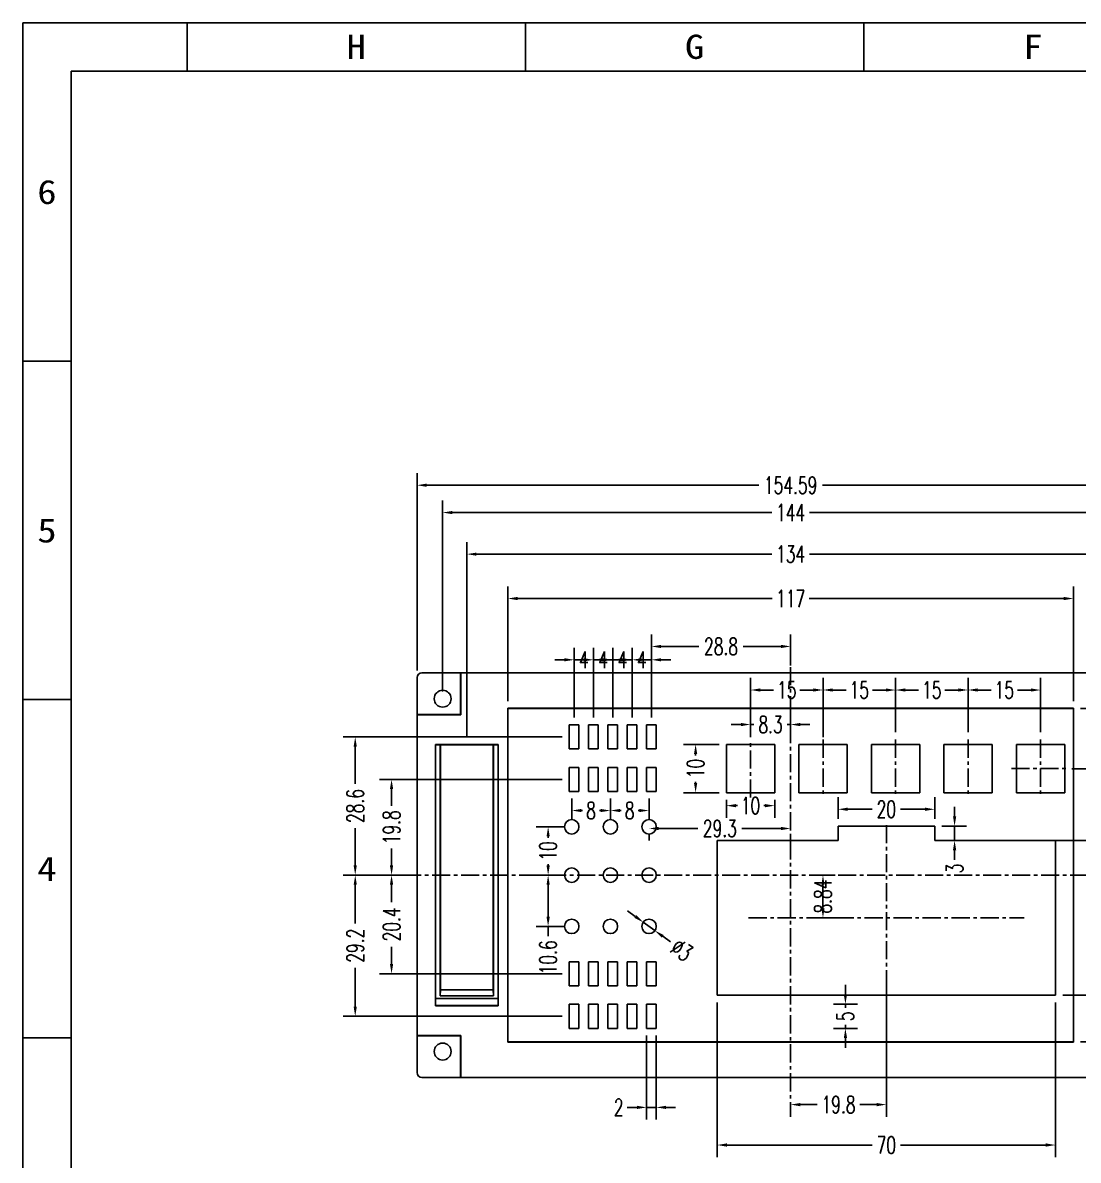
# Model space of a CAD drawing. Header units: millimetres. Extents: x -2018 to 1793, y 1393 to 1813.
# Drawn here: x -2017.6 to -1799.2, y 1577.4 to 1812.7 of the extents above; entities that cross this region are included whole.
import ezdxf
from ezdxf.enums import TextEntityAlignment as Align

# ---------------------------------------------------------------- set-up
doc = ezdxf.new("R2010")
doc.units = ezdxf.units.MM
doc.linetypes.add('CENTER', pattern=[0.6, 0.375, -0.075, 0.075, -0.075])
doc.styles.add('romans', font='romans.shx', dxfattribs={"width": 0.67, "bigfont": 'fangsong.shx'})
doc.styles.add('TEXTSTYLE_0', font='txt', dxfattribs={"width": 0.8})
doc.dimstyles.new('MSTD', dxfattribs={"dimtxt": 3.5, "dimasz": 2, "dimexe": 2.5, "dimexo": 1.5, "dimgap": 1, "dimtad": 0, "dimdsep": 46, "dimtxsty": 'romans', "dimcen": 0, "dimclrd": 5, "dimclre": 5, "dimclrt": 3, "dimadec": 1, "dimazin": 0, "dimtfac": 0.5, "dimtmove": 0, "dimatfit": 3, "dimfxl": 1, "dimarcsym": 0})

# ---------------------------------------------------------------- blocks, each defined once
blk = doc.blocks.new('*D291')
at = {"color": 5, "lineweight": -2}
for p, q in [((-2311.89, -1101.23), (-2311.89, -1060.78)), ((-2177.89, -1101.23), (-2177.89, -1060.78)), ((-2309.89, -1063.28), (-2248.79, -1063.28)), ((-2179.89, -1063.28), (-2240.99, -1063.28))]:
    blk.add_line(p, q, dxfattribs=at)
at = {"color": 5}
for points in [[(-2309.89, -1062.95), (-2309.89, -1063.61), (-2311.89, -1063.28)], [(-2179.89, -1062.95), (-2179.89, -1063.61), (-2177.89, -1063.28)]]:
    blk.add_solid(points, dxfattribs=at)
at = {"layer": 'Defpoints', "color": 0}
for p in [(-2177.89, -1063.28), (-2311.89, -1102.73), (-2177.89, -1102.73)]:
    blk.add_point(p, dxfattribs=at)
at = {"color": 3, "insert": (-2244.89, -1063.28), "char_height": 3.5, "attachment_point": 5, "style": 'romans'}
blk.add_mtext('134', dxfattribs=at)
blk = doc.blocks.new('*D194')
at = {"color": 5, "lineweight": -2}
for p, q in [((-2316.89, -1091.67), (-2316.89, -1052.18)), ((-2172.89, -1091.67), (-2172.89, -1052.18)), ((-2314.89, -1054.68), (-2248.79, -1054.68)), ((-2174.89, -1054.68), (-2240.99, -1054.68))]:
    blk.add_line(p, q, dxfattribs=at)
at = {"color": 5}
for points in [[(-2314.89, -1054.34), (-2314.89, -1055.01), (-2316.89, -1054.68)], [(-2174.89, -1054.34), (-2174.89, -1055.01), (-2172.89, -1054.68)]]:
    blk.add_solid(points, dxfattribs=at)
at = {"layer": 'Defpoints', "color": 0}
for p in [(-2172.89, -1054.68), (-2316.89, -1093.17), (-2172.89, -1093.17)]:
    blk.add_point(p, dxfattribs=at)
at = {"color": 3, "insert": (-2244.89, -1054.68), "char_height": 3.5, "attachment_point": 5, "style": 'romans'}
blk.add_mtext('144', dxfattribs=at)
blk = doc.blocks.new('*D22')
at = {"color": 5, "lineweight": -2}
for p, q in [((-2303.39, -1093.68), (-2303.39, -1069.96)), ((-2186.39, -1093.68), (-2186.39, -1069.96)), ((-2301.39, -1072.46), (-2248.74, -1072.46)), ((-2188.39, -1072.46), (-2241.04, -1072.46))]:
    blk.add_line(p, q, dxfattribs=at)
at = {"color": 5}
for points in [[(-2301.39, -1072.12), (-2301.39, -1072.79), (-2303.39, -1072.46)], [(-2188.39, -1072.12), (-2188.39, -1072.79), (-2186.39, -1072.46)]]:
    blk.add_solid(points, dxfattribs=at)
at = {"layer": 'Defpoints', "color": 0}
for p in [(-2186.39, -1072.46), (-2303.39, -1095.18), (-2186.39, -1095.18)]:
    blk.add_point(p, dxfattribs=at)
at = {"color": 3, "insert": (-2244.89, -1072.46), "char_height": 3.5, "attachment_point": 5, "style": 'romans'}
blk.add_mtext('117', dxfattribs=at)
blk = doc.blocks.new('*D196')
at = {"color": 5, "lineweight": -2}
for p, q in [((-2184.89, -1095.18), (-2155.77, -1095.18)), ((-2158.27, -1097.18), (-2158.27, -1126.89)), ((-2158.27, -1162.17), (-2158.27, -1132.46)), ((-2184.89, -1164.17), (-2155.77, -1164.17))]:
    blk.add_line(p, q, dxfattribs=at)
at = {"color": 5}
for points in [[(-2158.6, -1097.18), (-2157.94, -1097.18), (-2158.27, -1095.18)], [(-2158.6, -1162.17), (-2157.94, -1162.17), (-2158.27, -1164.17)]]:
    blk.add_solid(points, dxfattribs=at)
at = {"layer": 'Defpoints', "color": 0}
for p in [(-2186.39, -1095.18), (-2186.39, -1164.17), (-2158.27, -1164.17)]:
    blk.add_point(p, dxfattribs=at)
at = {"color": 3, "insert": (-2158.27, -1129.67), "char_height": 3.5, "attachment_point": 5, "rotation": 90, "style": 'romans'}
blk.add_mtext('69', dxfattribs=at)
blk = doc.blocks.new('*D178')
at = {"color": 5, "lineweight": -2}
for p, q in [((-2274.19, -1121.18), (-2274.19, -1122.52)), ((-2272.19, -1120.02), (-2264.11, -1120.02)), ((-2246.89, -1120.02), (-2254.97, -1120.02)), ((-2244.89, -1121.18), (-2244.89, -1122.52))]:
    blk.add_line(p, q, dxfattribs=at)
at = {"color": 5}
for points in [[(-2272.19, -1119.69), (-2272.19, -1120.36), (-2274.19, -1120.02)], [(-2246.89, -1119.69), (-2246.89, -1120.36), (-2244.89, -1120.02)]]:
    blk.add_solid(points, dxfattribs=at)
at = {"layer": 'Defpoints', "color": 0}
for p in [(-2274.19, -1119.68), (-2244.89, -1119.68), (-2244.89, -1120.02)]:
    blk.add_point(p, dxfattribs=at)
at = {"color": 3, "insert": (-2259.54, -1120.02), "char_height": 3.5, "attachment_point": 5, "style": 'romans'}
blk.add_mtext('29.3', dxfattribs=at)
blk = doc.blocks.new('*D179')
at = {"color": 5, "lineweight": -2}
for p, q in [((-2282.19, -1118.18), (-2282.19, -1113.81)), ((-2274.19, -1118.18), (-2274.19, -1113.81)), ((-2280.19, -1116.31), (-2279.97, -1116.31)), ((-2276.19, -1116.31), (-2276.41, -1116.31))]:
    blk.add_line(p, q, dxfattribs=at)
at = {"color": 5}
for points in [[(-2280.19, -1115.98), (-2280.19, -1116.64), (-2282.19, -1116.31)], [(-2276.19, -1115.98), (-2276.19, -1116.64), (-2274.19, -1116.31)]]:
    blk.add_solid(points, dxfattribs=at)
at = {"layer": 'Defpoints', "color": 0}
for p in [(-2282.19, -1116.31), (-2282.19, -1119.68), (-2274.19, -1119.68)]:
    blk.add_point(p, dxfattribs=at)
at = {"color": 3, "insert": (-2278.19, -1116.31), "char_height": 3.5, "attachment_point": 5, "style": 'romans'}
blk.add_mtext('8', dxfattribs=at)
blk = doc.blocks.new('*D180')
at = {"color": 5, "lineweight": -2}
for p, q in [((-2290.19, -1118.18), (-2290.19, -1113.81)), ((-2282.19, -1118.18), (-2282.19, -1113.81)), ((-2288.19, -1116.31), (-2287.97, -1116.31)), ((-2284.19, -1116.31), (-2284.41, -1116.31))]:
    blk.add_line(p, q, dxfattribs=at)
at = {"color": 5}
for points in [[(-2288.19, -1115.98), (-2288.19, -1116.64), (-2290.19, -1116.31)], [(-2284.19, -1115.98), (-2284.19, -1116.64), (-2282.19, -1116.31)]]:
    blk.add_solid(points, dxfattribs=at)
at = {"layer": 'Defpoints', "color": 0}
for p in [(-2290.19, -1116.31), (-2290.19, -1119.68), (-2282.19, -1119.68)]:
    blk.add_point(p, dxfattribs=at)
at = {"color": 3, "insert": (-2286.19, -1116.31), "char_height": 3.5, "attachment_point": 5, "style": 'romans'}
blk.add_mtext('8', dxfattribs=at)
blk = doc.blocks.new('*D181')
at = {"color": 5, "lineweight": -2}
for p, q in [((-2291.69, -1119.68), (-2297.57, -1119.68)), ((-2295.07, -1121.68), (-2295.07, -1121.94)), ((-2295.07, -1127.67), (-2295.07, -1127.41)), ((-2291.69, -1129.67), (-2297.57, -1129.67))]:
    blk.add_line(p, q, dxfattribs=at)
at = {"color": 5}
for points in [[(-2295.4, -1121.68), (-2294.73, -1121.68), (-2295.07, -1119.68)], [(-2295.4, -1127.67), (-2294.73, -1127.67), (-2295.07, -1129.67)]]:
    blk.add_solid(points, dxfattribs=at)
at = {"layer": 'Defpoints', "color": 0}
for p in [(-2290.19, -1119.68), (-2295.07, -1129.67), (-2290.19, -1129.67)]:
    blk.add_point(p, dxfattribs=at)
at = {"color": 3, "insert": (-2295.07, -1124.67), "char_height": 3.5, "attachment_point": 5, "rotation": 90, "style": 'romans'}
blk.add_mtext('10', dxfattribs=at)
blk = doc.blocks.new('*D182')
at = {"color": 5, "lineweight": -2}
for p, q in [((-2291.69, -1129.67), (-2297.57, -1129.67)), ((-2295.07, -1131.67), (-2295.07, -1138.27)), ((-2291.69, -1140.27), (-2297.57, -1140.27)), ((-2295.07, -1140.27), (-2295.07, -1142.27))]:
    blk.add_line(p, q, dxfattribs=at)
at = {"color": 5}
for points in [[(-2295.4, -1131.67), (-2294.73, -1131.67), (-2295.07, -1129.67)], [(-2295.4, -1138.27), (-2294.73, -1138.27), (-2295.07, -1140.27)]]:
    blk.add_solid(points, dxfattribs=at)
at = {"layer": 'Defpoints', "color": 0}
for p in [(-2290.19, -1129.67), (-2295.07, -1140.27), (-2290.19, -1140.27)]:
    blk.add_point(p, dxfattribs=at)
at = {"color": 3, "insert": (-2295.07, -1146.68), "char_height": 3.5, "attachment_point": 5, "rotation": 90, "style": 'romans'}
blk.add_mtext('10.6', dxfattribs=at)
blk = doc.blocks.new('*D183')
at = {"color": 5, "lineweight": -2}
for p, q in [((-2273.69, -1097.08), (-2273.69, -1079.87)), ((-2244.89, -1086.33), (-2244.89, -1079.87)), ((-2271.69, -1082.37), (-2263.86, -1082.37)), ((-2246.89, -1082.37), (-2254.72, -1082.37))]:
    blk.add_line(p, q, dxfattribs=at)
at = {"color": 5}
for points in [[(-2271.69, -1082.04), (-2271.69, -1082.7), (-2273.69, -1082.37)], [(-2246.89, -1082.04), (-2246.89, -1082.7), (-2244.89, -1082.37)]]:
    blk.add_solid(points, dxfattribs=at)
at = {"layer": 'Defpoints', "color": 0}
for p in [(-2244.89, -1082.37), (-2244.89, -1087.83), (-2273.69, -1098.58)]:
    blk.add_point(p, dxfattribs=at)
at = {"color": 3, "insert": (-2259.29, -1082.37), "char_height": 3.5, "attachment_point": 5, "style": 'romans'}
blk.add_mtext('28.8', dxfattribs=at)
blk = doc.blocks.new('*D184')
at = {"color": 5, "lineweight": -2}
for p, q in [((-2277.69, -1097.08), (-2277.69, -1082.63)), ((-2273.69, -1097.08), (-2273.69, -1082.63)), ((-2279.69, -1085.13), (-2281.69, -1085.13)), ((-2277.69, -1085.13), (-2277.53, -1085.13)), ((-2273.69, -1085.13), (-2273.85, -1085.13)), ((-2271.69, -1085.13), (-2269.69, -1085.13))]:
    blk.add_line(p, q, dxfattribs=at)
at = {"color": 5}
for points in [[(-2279.69, -1084.8), (-2279.69, -1085.46), (-2277.69, -1085.13)], [(-2271.69, -1084.8), (-2271.69, -1085.46), (-2273.69, -1085.13)]]:
    blk.add_solid(points, dxfattribs=at)
at = {"layer": 'Defpoints', "color": 0}
for p in [(-2277.69, -1085.13), (-2277.69, -1098.58), (-2273.69, -1098.58)]:
    blk.add_point(p, dxfattribs=at)
at = {"color": 3, "insert": (-2275.69, -1085.13), "char_height": 3.5, "attachment_point": 5, "style": 'romans'}
blk.add_mtext('4', dxfattribs=at)
blk = doc.blocks.new('*D185')
at = {"color": 5, "lineweight": -2}
for p, q in [((-2281.69, -1097.08), (-2281.69, -1082.63)), ((-2277.69, -1097.08), (-2277.69, -1082.63)), ((-2283.69, -1085.13), (-2285.69, -1085.13)), ((-2281.69, -1085.13), (-2281.53, -1085.13)), ((-2277.69, -1085.13), (-2277.85, -1085.13)), ((-2275.69, -1085.13), (-2273.69, -1085.13))]:
    blk.add_line(p, q, dxfattribs=at)
at = {"color": 5}
for points in [[(-2283.69, -1084.8), (-2283.69, -1085.46), (-2281.69, -1085.13)], [(-2275.69, -1084.8), (-2275.69, -1085.46), (-2277.69, -1085.13)]]:
    blk.add_solid(points, dxfattribs=at)
at = {"layer": 'Defpoints', "color": 0}
for p in [(-2281.69, -1085.13), (-2281.69, -1098.58), (-2277.69, -1098.58)]:
    blk.add_point(p, dxfattribs=at)
at = {"color": 3, "insert": (-2279.69, -1085.13), "char_height": 3.5, "attachment_point": 5, "style": 'romans'}
blk.add_mtext('4', dxfattribs=at)
blk = doc.blocks.new('*D186')
at = {"color": 5, "lineweight": -2}
for p, q in [((-2285.69, -1097.08), (-2285.69, -1082.63)), ((-2281.69, -1097.08), (-2281.69, -1082.63)), ((-2287.69, -1085.13), (-2289.69, -1085.13)), ((-2285.69, -1085.13), (-2285.53, -1085.13)), ((-2281.69, -1085.13), (-2281.85, -1085.13)), ((-2279.69, -1085.13), (-2277.69, -1085.13))]:
    blk.add_line(p, q, dxfattribs=at)
at = {"color": 5}
for points in [[(-2287.69, -1084.8), (-2287.69, -1085.46), (-2285.69, -1085.13)], [(-2279.69, -1084.8), (-2279.69, -1085.46), (-2281.69, -1085.13)]]:
    blk.add_solid(points, dxfattribs=at)
at = {"layer": 'Defpoints', "color": 0}
for p in [(-2285.69, -1085.13), (-2285.69, -1098.58), (-2281.69, -1098.58)]:
    blk.add_point(p, dxfattribs=at)
at = {"color": 3, "insert": (-2283.69, -1085.13), "char_height": 3.5, "attachment_point": 5, "style": 'romans'}
blk.add_mtext('4', dxfattribs=at)
blk = doc.blocks.new('*D187')
at = {"color": 5, "lineweight": -2}
for p, q in [((-2289.69, -1097.08), (-2289.69, -1082.63)), ((-2285.69, -1097.08), (-2285.69, -1082.63)), ((-2291.69, -1085.13), (-2293.69, -1085.13)), ((-2289.69, -1085.13), (-2289.52, -1085.13)), ((-2285.69, -1085.13), (-2285.85, -1085.13)), ((-2283.69, -1085.13), (-2281.69, -1085.13))]:
    blk.add_line(p, q, dxfattribs=at)
at = {"color": 5}
for points in [[(-2291.69, -1084.8), (-2291.69, -1085.46), (-2289.69, -1085.13)], [(-2283.69, -1084.8), (-2283.69, -1085.46), (-2285.69, -1085.13)]]:
    blk.add_solid(points, dxfattribs=at)
at = {"layer": 'Defpoints', "color": 0}
for p in [(-2289.69, -1085.13), (-2289.69, -1098.58), (-2285.69, -1098.58)]:
    blk.add_point(p, dxfattribs=at)
at = {"color": 3, "insert": (-2287.69, -1085.13), "char_height": 3.5, "attachment_point": 5, "style": 'romans'}
blk.add_mtext('4', dxfattribs=at)
blk = doc.blocks.new('*D188')
at = {"color": 5, "lineweight": -2}
for p, q in [((-2292.19, -1101.08), (-2337.48, -1101.08)), ((-2334.98, -1103.08), (-2334.98, -1110.8)), ((-2334.98, -1127.67), (-2334.98, -1119.95)), ((-2325.19, -1129.67), (-2337.48, -1129.67))]:
    blk.add_line(p, q, dxfattribs=at)
at = {"color": 5}
for points in [[(-2335.31, -1103.08), (-2334.65, -1103.08), (-2334.98, -1101.08)], [(-2335.31, -1127.67), (-2334.65, -1127.67), (-2334.98, -1129.67)]]:
    blk.add_solid(points, dxfattribs=at)
at = {"layer": 'Defpoints', "color": 0}
for p in [(-2290.69, -1101.08), (-2334.98, -1129.67), (-2323.69, -1129.67)]:
    blk.add_point(p, dxfattribs=at)
at = {"color": 3, "insert": (-2334.98, -1115.38), "char_height": 3.5, "attachment_point": 5, "rotation": 90, "style": 'romans'}
blk.add_mtext('28.6', dxfattribs=at)
blk = doc.blocks.new('*D189')
at = {"color": 5, "lineweight": -2}
for p, q in [((-2292.19, -1109.88), (-2329.96, -1109.88)), ((-2327.46, -1111.88), (-2327.46, -1115.37)), ((-2327.46, -1127.67), (-2327.46, -1124.18)), ((-2323.69, -1129.67), (-2329.96, -1129.67))]:
    blk.add_line(p, q, dxfattribs=at)
at = {"color": 5}
for points in [[(-2327.8, -1111.88), (-2327.13, -1111.88), (-2327.46, -1109.88)], [(-2327.8, -1127.67), (-2327.13, -1127.67), (-2327.46, -1129.67)]]:
    blk.add_solid(points, dxfattribs=at)
at = {"layer": 'Defpoints', "color": 0}
for p in [(-2290.69, -1109.88), (-2327.46, -1129.67), (-2322.19, -1129.67)]:
    blk.add_point(p, dxfattribs=at)
at = {"color": 3, "insert": (-2327.46, -1119.78), "char_height": 3.5, "attachment_point": 5, "rotation": 90, "style": 'romans'}
blk.add_mtext('19.8', dxfattribs=at)
blk = doc.blocks.new('*D190')
at = {"color": 5, "lineweight": -2}
for p, q in [((-2325.19, -1129.67), (-2329.96, -1129.67)), ((-2327.46, -1131.67), (-2327.46, -1135.25)), ((-2327.46, -1148.07), (-2327.46, -1144.5)), ((-2292.19, -1150.07), (-2329.96, -1150.07))]:
    blk.add_line(p, q, dxfattribs=at)
at = {"color": 5}
for points in [[(-2327.8, -1131.67), (-2327.13, -1131.67), (-2327.46, -1129.67)], [(-2327.8, -1148.07), (-2327.13, -1148.07), (-2327.46, -1150.07)]]:
    blk.add_solid(points, dxfattribs=at)
at = {"layer": 'Defpoints', "color": 0}
for p in [(-2327.46, -1129.67), (-2323.69, -1129.67), (-2290.69, -1150.07)]:
    blk.add_point(p, dxfattribs=at)
at = {"color": 3, "insert": (-2327.46, -1139.87), "char_height": 3.5, "attachment_point": 5, "rotation": 90, "style": 'romans'}
blk.add_mtext('20.4', dxfattribs=at)
blk = doc.blocks.new('*D191')
at = {"color": 5, "lineweight": -2}
for p, q in [((-2331.46, -1129.67), (-2337.48, -1129.67)), ((-2334.98, -1131.67), (-2334.98, -1139.7)), ((-2334.98, -1156.87), (-2334.98, -1148.85)), ((-2292.19, -1158.87), (-2337.48, -1158.87))]:
    blk.add_line(p, q, dxfattribs=at)
at = {"color": 5}
for points in [[(-2335.31, -1131.67), (-2334.65, -1131.67), (-2334.98, -1129.67)], [(-2335.31, -1156.87), (-2334.65, -1156.87), (-2334.98, -1158.87)]]:
    blk.add_solid(points, dxfattribs=at)
at = {"layer": 'Defpoints', "color": 0}
for p in [(-2334.98, -1129.67), (-2329.96, -1129.67), (-2290.69, -1158.87)]:
    blk.add_point(p, dxfattribs=at)
at = {"color": 3, "insert": (-2334.98, -1144.27), "char_height": 3.5, "attachment_point": 5, "rotation": 90, "style": 'romans'}
blk.add_mtext('29.2', dxfattribs=at)
blk = doc.blocks.new('*D192')
at = {"color": 5, "lineweight": -2}
for p, q in [((-2274.69, -1162.87), (-2274.69, -1180.22)), ((-2272.69, -1162.87), (-2272.69, -1180.22)), ((-2276.69, -1177.72), (-2278.69, -1177.72)), ((-2272.69, -1177.72), (-2274.69, -1177.72)), ((-2270.69, -1177.72), (-2268.69, -1177.72))]:
    blk.add_line(p, q, dxfattribs=at)
at = {"color": 5}
for points in [[(-2276.69, -1177.38), (-2276.69, -1178.05), (-2274.69, -1177.72)], [(-2270.69, -1177.38), (-2270.69, -1178.05), (-2272.69, -1177.72)]]:
    blk.add_solid(points, dxfattribs=at)
at = {"layer": 'Defpoints', "color": 0}
for p in [(-2274.69, -1161.37), (-2272.69, -1161.37), (-2274.69, -1177.72)]:
    blk.add_point(p, dxfattribs=at)
at = {"color": 3, "insert": (-2280.47, -1177.72), "char_height": 3.5, "attachment_point": 5, "style": 'romans'}
blk.add_mtext('2', dxfattribs=at)
blk = doc.blocks.new('*D193')
at = {"color": 5, "lineweight": -2}
for p, q in [((-2233.56, -1154.37), (-2233.56, -1152.37)), ((-2236.03, -1156.37), (-2231.06, -1156.37)), ((-2233.56, -1156.37), (-2233.56, -1157.09)), ((-2236.03, -1161.37), (-2231.06, -1161.37)), ((-2233.56, -1161.37), (-2233.56, -1160.66)), ((-2233.56, -1163.37), (-2233.56, -1165.37))]:
    blk.add_line(p, q, dxfattribs=at)
at = {"color": 5}
for points in [[(-2233.89, -1154.37), (-2233.22, -1154.37), (-2233.56, -1156.37)], [(-2233.89, -1163.37), (-2233.22, -1163.37), (-2233.56, -1161.37)]]:
    blk.add_solid(points, dxfattribs=at)
at = {"layer": 'Defpoints', "color": 0}
for p in [(-2237.53, -1156.37), (-2237.53, -1161.37), (-2233.56, -1161.37)]:
    blk.add_point(p, dxfattribs=at)
at = {"color": 3, "insert": (-2233.56, -1158.87), "char_height": 3.5, "attachment_point": 5, "rotation": 90, "style": 'romans'}
blk.add_mtext('5', dxfattribs=at)
blk = doc.blocks.new('*D125')
at = {"color": 5, "lineweight": -2}
for p, q in [((-2260.09, -1156.01), (-2260.09, -1188)), ((-2190.09, -1156.01), (-2190.09, -1188)), ((-2258.09, -1185.5), (-2227.99, -1185.5)), ((-2192.09, -1185.5), (-2222.19, -1185.5))]:
    blk.add_line(p, q, dxfattribs=at)
at = {"color": 5}
for points in [[(-2258.09, -1185.16), (-2258.09, -1185.83), (-2260.09, -1185.5)], [(-2192.09, -1185.16), (-2192.09, -1185.83), (-2190.09, -1185.5)]]:
    blk.add_solid(points, dxfattribs=at)
at = {"layer": 'Defpoints', "color": 0}
for p in [(-2260.09, -1154.51), (-2190.09, -1154.51), (-2190.09, -1185.5)]:
    blk.add_point(p, dxfattribs=at)
at = {"color": 3, "insert": (-2225.09, -1185.5), "char_height": 3.5, "attachment_point": 5, "style": 'romans'}
blk.add_mtext('70', dxfattribs=at)
blk = doc.blocks.new('*D126')
at = {"color": 5, "lineweight": -2}
for p, q in [((-2188.59, -1122.52), (-2177.61, -1122.52)), ((-2180.11, -1124.52), (-2180.11, -1135.62)), ((-2180.11, -1152.51), (-2180.11, -1141.41)), ((-2188.59, -1154.51), (-2177.61, -1154.51))]:
    blk.add_line(p, q, dxfattribs=at)
at = {"color": 5}
for points in [[(-2180.44, -1124.52), (-2179.77, -1124.52), (-2180.11, -1122.52)], [(-2180.44, -1152.51), (-2179.77, -1152.51), (-2180.11, -1154.51)]]:
    blk.add_solid(points, dxfattribs=at)
at = {"layer": 'Defpoints', "color": 0}
for p in [(-2190.09, -1122.52), (-2190.09, -1154.51), (-2180.11, -1154.51)]:
    blk.add_point(p, dxfattribs=at)
at = {"color": 3, "insert": (-2180.11, -1138.52), "char_height": 3.5, "attachment_point": 5, "rotation": 90, "style": 'romans'}
blk.add_mtext('32', dxfattribs=at)
blk = doc.blocks.new('*D127')
at = {"color": 5, "lineweight": -2}
for p, q in [((-2235.09, -1118.02), (-2235.09, -1113.55)), ((-2215.09, -1118.02), (-2215.09, -1113.55)), ((-2233.09, -1116.05), (-2227.99, -1116.05)), ((-2217.09, -1116.05), (-2222.19, -1116.05))]:
    blk.add_line(p, q, dxfattribs=at)
at = {"color": 5}
for points in [[(-2233.09, -1115.71), (-2233.09, -1116.38), (-2235.09, -1116.05)], [(-2217.09, -1115.71), (-2217.09, -1116.38), (-2215.09, -1116.05)]]:
    blk.add_solid(points, dxfattribs=at)
at = {"layer": 'Defpoints', "color": 0}
for p in [(-2215.09, -1116.05), (-2235.09, -1119.52), (-2215.09, -1119.52)]:
    blk.add_point(p, dxfattribs=at)
at = {"color": 3, "insert": (-2225.09, -1116.05), "char_height": 3.5, "attachment_point": 5, "style": 'romans'}
blk.add_mtext('20', dxfattribs=at)
blk = doc.blocks.new('*D128')
at = {"color": 5, "lineweight": -2}
for p, q in [((-2210.97, -1117.52), (-2210.97, -1115.52)), ((-2213.59, -1119.52), (-2208.47, -1119.52)), ((-2210.97, -1119.52), (-2210.97, -1122.52)), ((-2181.39, -1122.52), (-2213.47, -1122.52)), ((-2210.97, -1124.52), (-2210.97, -1126.52))]:
    blk.add_line(p, q, dxfattribs=at)
at = {"color": 5}
for points in [[(-2211.3, -1117.52), (-2210.63, -1117.52), (-2210.97, -1119.52)], [(-2211.3, -1124.52), (-2210.63, -1124.52), (-2210.97, -1122.52)]]:
    blk.add_solid(points, dxfattribs=at)
at = {"layer": 'Defpoints', "color": 0}
for p in [(-2215.09, -1119.52), (-2210.97, -1122.52), (-2179.89, -1122.52)]:
    blk.add_point(p, dxfattribs=at)
at = {"color": 3, "insert": (-2210.97, -1128.3), "char_height": 3.5, "attachment_point": 5, "rotation": 90, "style": 'romans'}
blk.add_mtext('3', dxfattribs=at)
blk = doc.blocks.new('*D129')
at = {"color": 5, "lineweight": -2}
for p, q in [((-2225.09, -1152.36), (-2225.09, -1179.64)), ((-2244.89, -1178.38), (-2244.89, -1179.64)), ((-2242.89, -1177.14), (-2239.4, -1177.14)), ((-2227.09, -1177.14), (-2230.58, -1177.14))]:
    blk.add_line(p, q, dxfattribs=at)
at = {"color": 5}
for points in [[(-2242.89, -1176.81), (-2242.89, -1177.48), (-2244.89, -1177.14)], [(-2227.09, -1176.81), (-2227.09, -1177.48), (-2225.09, -1177.14)]]:
    blk.add_solid(points, dxfattribs=at)
at = {"layer": 'Defpoints', "color": 0}
for p in [(-2225.09, -1150.86), (-2244.89, -1176.88), (-2225.09, -1177.14)]:
    blk.add_point(p, dxfattribs=at)
at = {"color": 3, "insert": (-2234.99, -1177.14), "char_height": 3.5, "attachment_point": 5, "style": 'romans'}
blk.add_mtext('19.8', dxfattribs=at)
blk = doc.blocks.new('*D130')
at = {"color": 5, "lineweight": -2}
for p, q in [((-2238.2, -1136.52), (-2238.2, -1131.67)), ((-2237.97, -1129.67), (-2235.7, -1129.67)), ((-2237.97, -1138.52), (-2235.7, -1138.52))]:
    blk.add_line(p, q, dxfattribs=at)
at = {"color": 5}
for points in [[(-2238.53, -1131.67), (-2237.87, -1131.67), (-2238.2, -1129.67)], [(-2238.53, -1136.52), (-2237.87, -1136.52), (-2238.2, -1138.52)]]:
    blk.add_solid(points, dxfattribs=at)
at = {"layer": 'Defpoints', "color": 0}
for p in [(-2239.47, -1129.67), (-2238.2, -1129.67), (-2239.47, -1138.52)]:
    blk.add_point(p, dxfattribs=at)
at = {"color": 3, "insert": (-2238.2, -1134.1), "char_height": 3.5, "attachment_point": 5, "rotation": 90, "style": 'romans'}
blk.add_mtext('8.84', dxfattribs=at)
blk = doc.blocks.new('*D139')
at = {"color": 5, "lineweight": -2}
for p, q in [((-2253.19, -1101.13), (-2253.19, -1096.02)), ((-2244.89, -1099.65), (-2244.89, -1096.02)), ((-2255.19, -1098.52), (-2257.19, -1098.52)), ((-2253.19, -1098.52), (-2252.5, -1098.52)), ((-2244.89, -1098.52), (-2245.58, -1098.52)), ((-2242.89, -1098.52), (-2240.89, -1098.52))]:
    blk.add_line(p, q, dxfattribs=at)
at = {"color": 5}
for points in [[(-2255.19, -1098.19), (-2255.19, -1098.86), (-2253.19, -1098.52)], [(-2242.89, -1098.19), (-2242.89, -1098.86), (-2244.89, -1098.52)]]:
    blk.add_solid(points, dxfattribs=at)
at = {"layer": 'Defpoints', "color": 0}
for p in [(-2244.89, -1098.52), (-2244.89, -1101.15), (-2253.19, -1102.63)]:
    blk.add_point(p, dxfattribs=at)
at = {"color": 3, "insert": (-2249.04, -1098.52), "char_height": 3.5, "attachment_point": 5, "style": 'romans'}
blk.add_mtext('8.3', dxfattribs=at)
blk = doc.blocks.new('*D140')
at = {"color": 5, "lineweight": -2}
for p, q in [((-2186.69, -1107.67), (-2161.12, -1107.67)), ((-2163.62, -1109.67), (-2163.62, -1115.78)), ((-2163.62, -1127.67), (-2163.62, -1121.57)), ((-2174.44, -1129.67), (-2161.12, -1129.67))]:
    blk.add_line(p, q, dxfattribs=at)
at = {"color": 5}
for points in [[(-2163.95, -1109.67), (-2163.29, -1109.67), (-2163.62, -1107.67)], [(-2163.95, -1127.67), (-2163.29, -1127.67), (-2163.62, -1129.67)]]:
    blk.add_solid(points, dxfattribs=at)
at = {"layer": 'Defpoints', "color": 0}
for p in [(-2188.19, -1107.67), (-2175.94, -1129.67), (-2163.62, -1129.67)]:
    blk.add_point(p, dxfattribs=at)
at = {"color": 3, "insert": (-2163.62, -1118.67), "char_height": 3.5, "attachment_point": 5, "rotation": 90, "style": 'romans'}
blk.add_mtext('22', dxfattribs=at)
blk = doc.blocks.new('*D141')
at = {"color": 5, "lineweight": -2}
for p, q in [((-2253.19, -1101.13), (-2253.19, -1088.88)), ((-2238.19, -1101.13), (-2238.19, -1088.88)), ((-2251.19, -1091.38), (-2248.42, -1091.38)), ((-2240.19, -1091.38), (-2242.96, -1091.38))]:
    blk.add_line(p, q, dxfattribs=at)
at = {"color": 5}
for points in [[(-2251.19, -1091.05), (-2251.19, -1091.71), (-2253.19, -1091.38)], [(-2240.19, -1091.05), (-2240.19, -1091.71), (-2238.19, -1091.38)]]:
    blk.add_solid(points, dxfattribs=at)
at = {"layer": 'Defpoints', "color": 0}
for p in [(-2238.19, -1091.38), (-2253.19, -1102.63), (-2238.19, -1102.63)]:
    blk.add_point(p, dxfattribs=at)
at = {"color": 3, "insert": (-2245.69, -1091.38), "char_height": 3.5, "attachment_point": 5, "style": 'romans'}
blk.add_mtext('15', dxfattribs=at)
blk = doc.blocks.new('*D142')
at = {"color": 5, "lineweight": -2}
for p, q in [((-2238.19, -1094.73), (-2238.19, -1088.88)), ((-2223.19, -1100.13), (-2223.19, -1088.88)), ((-2236.19, -1091.38), (-2233.42, -1091.38)), ((-2225.19, -1091.38), (-2227.96, -1091.38))]:
    blk.add_line(p, q, dxfattribs=at)
at = {"color": 5}
for points in [[(-2236.19, -1091.05), (-2236.19, -1091.71), (-2238.19, -1091.38)], [(-2225.19, -1091.05), (-2225.19, -1091.71), (-2223.19, -1091.38)]]:
    blk.add_solid(points, dxfattribs=at)
at = {"layer": 'Defpoints', "color": 0}
for p in [(-2223.19, -1091.38), (-2238.19, -1096.23), (-2223.19, -1101.63)]:
    blk.add_point(p, dxfattribs=at)
at = {"color": 3, "insert": (-2230.69, -1091.38), "char_height": 3.5, "attachment_point": 5, "style": 'romans'}
blk.add_mtext('15', dxfattribs=at)
blk = doc.blocks.new('*D143')
at = {"color": 5, "lineweight": -2}
for p, q in [((-2223.19, -1100.13), (-2223.19, -1088.88)), ((-2208.19, -1100.13), (-2208.19, -1088.88)), ((-2221.19, -1091.38), (-2218.42, -1091.38)), ((-2210.19, -1091.38), (-2212.96, -1091.38))]:
    blk.add_line(p, q, dxfattribs=at)
at = {"color": 5}
for points in [[(-2221.19, -1091.05), (-2221.19, -1091.71), (-2223.19, -1091.38)], [(-2210.19, -1091.05), (-2210.19, -1091.71), (-2208.19, -1091.38)]]:
    blk.add_solid(points, dxfattribs=at)
at = {"layer": 'Defpoints', "color": 0}
for p in [(-2208.19, -1091.38), (-2223.19, -1101.63), (-2208.19, -1101.63)]:
    blk.add_point(p, dxfattribs=at)
at = {"color": 3, "insert": (-2215.69, -1091.38), "char_height": 3.5, "attachment_point": 5, "style": 'romans'}
blk.add_mtext('15', dxfattribs=at)
blk = doc.blocks.new('*D144')
at = {"color": 5, "lineweight": -2}
for p, q in [((-2208.19, -1100.13), (-2208.19, -1088.88)), ((-2193.19, -1100.13), (-2193.19, -1088.88)), ((-2206.19, -1091.38), (-2203.42, -1091.38)), ((-2195.19, -1091.38), (-2197.96, -1091.38))]:
    blk.add_line(p, q, dxfattribs=at)
at = {"color": 5}
for points in [[(-2206.19, -1091.05), (-2206.19, -1091.71), (-2208.19, -1091.38)], [(-2195.19, -1091.05), (-2195.19, -1091.71), (-2193.19, -1091.38)]]:
    blk.add_solid(points, dxfattribs=at)
at = {"layer": 'Defpoints', "color": 0}
for p in [(-2193.19, -1091.38), (-2208.19, -1101.63), (-2193.19, -1101.63)]:
    blk.add_point(p, dxfattribs=at)
at = {"color": 3, "insert": (-2200.69, -1091.38), "char_height": 3.5, "attachment_point": 5, "style": 'romans'}
blk.add_mtext('15', dxfattribs=at)
blk = doc.blocks.new('*D145')
at = {"color": 5, "lineweight": -2}
for p, q in [((-2259.69, -1102.63), (-2267.05, -1102.63)), ((-2264.55, -1104.63), (-2264.55, -1104.9)), ((-2264.55, -1110.63), (-2264.55, -1110.37)), ((-2259.69, -1112.63), (-2267.05, -1112.63))]:
    blk.add_line(p, q, dxfattribs=at)
at = {"color": 5}
for points in [[(-2264.89, -1104.63), (-2264.22, -1104.63), (-2264.55, -1102.63)], [(-2264.89, -1110.63), (-2264.22, -1110.63), (-2264.55, -1112.63)]]:
    blk.add_solid(points, dxfattribs=at)
at = {"layer": 'Defpoints', "color": 0}
for p in [(-2258.19, -1102.63), (-2264.55, -1112.63), (-2258.19, -1112.63)]:
    blk.add_point(p, dxfattribs=at)
at = {"color": 3, "insert": (-2264.55, -1107.63), "char_height": 3.5, "attachment_point": 5, "rotation": 90, "style": 'romans'}
blk.add_mtext('10', dxfattribs=at)
blk = doc.blocks.new('*D146')
at = {"color": 5, "lineweight": -2}
for p, q in [((-2258.19, -1114.13), (-2258.19, -1117.8)), ((-2248.19, -1114.13), (-2248.19, -1117.8)), ((-2256.19, -1115.3), (-2255.92, -1115.3)), ((-2250.19, -1115.3), (-2250.46, -1115.3))]:
    blk.add_line(p, q, dxfattribs=at)
at = {"color": 5}
for points in [[(-2256.19, -1114.97), (-2256.19, -1115.64), (-2258.19, -1115.3)], [(-2250.19, -1114.97), (-2250.19, -1115.64), (-2248.19, -1115.3)]]:
    blk.add_solid(points, dxfattribs=at)
at = {"layer": 'Defpoints', "color": 0}
for p in [(-2258.19, -1112.63), (-2248.19, -1112.63), (-2248.19, -1115.3)]:
    blk.add_point(p, dxfattribs=at)
at = {"color": 3, "insert": (-2253.19, -1115.3), "char_height": 3.5, "attachment_point": 5, "style": 'romans'}
blk.add_mtext('10', dxfattribs=at)
blk = doc.blocks.new('*D160')
at = {"color": 5, "lineweight": -2}
for p, q in [((-2322.19, -1087.33), (-2322.19, -1046.52)), ((-2167.59, -1087.33), (-2167.59, -1046.52)), ((-2320.19, -1049.02), (-2251.47, -1049.02)), ((-2169.59, -1049.02), (-2238.31, -1049.02))]:
    blk.add_line(p, q, dxfattribs=at)
at = {"color": 5}
for points in [[(-2320.19, -1048.68), (-2320.19, -1049.35), (-2322.19, -1049.02)], [(-2169.59, -1048.68), (-2169.59, -1049.35), (-2167.59, -1049.02)]]:
    blk.add_solid(points, dxfattribs=at)
at = {"layer": 'Defpoints', "color": 0}
for p in [(-2167.59, -1049.02), (-2322.19, -1088.83), (-2167.59, -1088.83)]:
    blk.add_point(p, dxfattribs=at)
at = {"color": 3, "insert": (-2244.89, -1049.02), "char_height": 3.5, "attachment_point": 5, "style": 'romans'}
blk.add_mtext('154.59', dxfattribs=at)
blk = doc.blocks.new('*D170')
at = {"color": 5, "lineweight": -2}
for p, q in [((-2277.03, -1138.23), (-2278.65, -1137.06)), ((-2275.41, -1139.4), (-2272.97, -1141.15)), ((-2269.72, -1143.49), (-2271.35, -1142.32))]:
    blk.add_line(p, q, dxfattribs=at)
at = {"color": 5}
for points in [[(-2276.83, -1137.96), (-2277.22, -1138.5), (-2275.41, -1139.4)], [(-2271.15, -1142.05), (-2271.54, -1142.59), (-2272.97, -1141.15)]]:
    blk.add_solid(points, dxfattribs=at)
at = {"layer": 'Defpoints', "color": 0}
for p in [(-2275.41, -1139.4), (-2272.97, -1141.15)]:
    blk.add_point(p, dxfattribs=at)
at = {"color": 3, "insert": (-2267.42, -1145.15), "char_height": 3.5, "attachment_point": 5, "rotation": 324.262, "style": 'romans'}
blk.add_mtext('∅3', dxfattribs=at)
blk = doc.blocks.new('SUN_6HWZ35TKK40GSGJE8VEUYAXIAKM')
at = {"color": 7, "linetype": 'Continuous'}
for p, q in [((-594, 420), (0, 420)), ((-594, 0), (-594, 420)), ((-560, 410), (-560, 420)), ((-490, 410), (-490, 420)), ((-420, 410), (-420, 420)), ((-584, 410), (-10, 410)), ((-584, 10), (-584, 410)), ((-594, 350), (-584, 350)), ((-594, 280), (-584, 280)), ((-594, 210), (-584, 210))]:
    blk.add_line(p, q, dxfattribs=at)
at = {"color": 2, "linetype": 'Continuous', "style": 'TEXTSTYLE_0'}
for s, width, p, p2 in [('H', 1.2, (-526.99, 412.53), (-522.99, 412.53)), ('G', 1.12, (-456.99, 412.53), (-452.99, 412.53)), ('F', 1.292308, (-386.99, 412.53), (-382.99, 412.53)), ('6', 1.292308, (-590.99, 382.5), (-586.99, 382.5)), ('5', 1.2, (-590.99, 312.5), (-586.99, 312.5)), ('4', 1.12, (-590.99, 242.5), (-586.99, 242.5))]:
    blk.add_text(s, height=5, dxfattribs=dict(at, width=width)).set_placement(p, p2, align=Align.FIT)

msp = doc.modelspace()

# ---------------------------------------------------------------- linework, layer by layer
at = {"color": 1, "linetype": 'CENTER', "ltscale": 10}
for p, q in [((-1858.745, 1685.376), (-1858.745, 1587.339)), ((-1867.045, 1652.398), (-1867.045, 1664.397)), ((-1852.046, 1664.397), (-1852.046, 1652.398)), ((-1837.046, 1664.397), (-1837.046, 1652.398)), ((-1822.047, 1664.397), (-1822.047, 1652.398)), ((-1807.047, 1664.397), (-1807.047, 1652.398)), ((-1813.047, 1658.398), (-1801.047, 1658.398)), ((-1838.946, 1646.716), (-1838.946, 1608.318)), ((-1767.189, 1636.357), (-1950.302, 1636.357)), ((-1867.445, 1627.517), (-1810.447, 1627.517))]:
    msp.add_line(p, q, dxfattribs=at)
at = {"color": 7, "linetype": 'Continuous'}
for p, q in [((-1782.448, 1678.206), (-1935.043, 1678.206)), ((-1927.043, 1669.597), (-1927.043, 1678.206)), ((-1926.991, 1678.206), (-1926.991, 1669.545)), ((-1936.043, 1595.509), (-1936.043, 1677.206)), ((-1917.264, 1670.877), (-1917.264, 1601.838)), ((-1917.264, 1670.877), (-1917.243, 1670.856)), ((-1800.227, 1670.877), (-1917.264, 1670.877)), ((-1917.243, 1670.856), (-1917.243, 1601.859)), ((-1800.248, 1670.856), (-1917.243, 1670.856)), ((-1800.227, 1670.877), (-1800.248, 1670.856)), ((-1800.248, 1601.859), (-1800.248, 1670.856)), ((-1800.227, 1601.838), (-1800.227, 1670.877)), ((-1936.043, 1669.597), (-1927.043, 1669.597)), ((-1936.043, 1669.545), (-1926.991, 1669.545)), ((-1926.991, 1669.545), (-1927.043, 1669.597)), ((-1904.544, 1662.457), (-1904.544, 1667.456)), ((-1904.544, 1667.456), (-1902.544, 1667.456)), ((-1902.544, 1667.456), (-1902.544, 1662.457)), ((-1900.544, 1662.457), (-1900.544, 1667.456)), ((-1900.544, 1667.456), (-1898.544, 1667.456)), ((-1898.544, 1667.456), (-1898.544, 1662.457)), ((-1896.544, 1662.457), (-1896.544, 1667.456)), ((-1896.544, 1667.456), (-1894.544, 1667.456)), ((-1894.544, 1667.456), (-1894.544, 1662.457)), ((-1892.544, 1662.457), (-1892.544, 1667.456)), ((-1892.544, 1667.456), (-1890.544, 1667.456)), ((-1890.544, 1667.456), (-1890.544, 1662.457)), ((-1888.544, 1662.457), (-1888.544, 1667.456)), ((-1888.544, 1667.456), (-1886.544, 1667.456)), ((-1886.544, 1667.456), (-1886.544, 1662.457)), ((-1932.243, 1609.358), (-1932.243, 1663.356)), ((-1932.213, 1663.327), (-1932.243, 1663.356)), ((-1932.243, 1663.356), (-1919.243, 1663.356)), ((-1932.213, 1610.858), (-1932.213, 1663.327)), ((-1931.243, 1663.327), (-1932.213, 1663.327)), ((-1931.243, 1663.327), (-1931.243, 1611.358)), ((-1931.243, 1663.327), (-1931.22, 1663.304)), ((-1931.22, 1612.657), (-1931.22, 1663.304)), ((-1931.22, 1663.304), (-1920.266, 1663.304)), ((-1920.243, 1663.327), (-1920.266, 1663.304)), ((-1920.266, 1663.304), (-1920.266, 1612.657)), ((-1920.243, 1663.327), (-1920.243, 1611.358)), ((-1919.273, 1663.327), (-1920.243, 1663.327)), ((-1919.273, 1663.327), (-1919.243, 1663.356)), ((-1919.273, 1610.858), (-1919.273, 1663.327)), ((-1919.243, 1609.358), (-1919.243, 1663.356)), ((-1902.544, 1662.457), (-1904.544, 1662.457)), ((-1898.544, 1662.457), (-1900.544, 1662.457)), ((-1894.544, 1662.457), (-1896.544, 1662.457)), ((-1890.544, 1662.457), (-1892.544, 1662.457)), ((-1886.544, 1662.457), (-1888.544, 1662.457)), ((-1872.045, 1653.398), (-1872.045, 1663.397)), ((-1872.045, 1663.397), (-1862.045, 1663.397)), ((-1862.045, 1663.397), (-1862.045, 1653.398)), ((-1857.045, 1653.398), (-1857.045, 1663.397)), ((-1857.045, 1663.397), (-1847.046, 1663.397)), ((-1847.046, 1663.397), (-1847.046, 1653.398)), ((-1842.046, 1653.398), (-1842.046, 1663.397)), ((-1842.046, 1663.397), (-1832.046, 1663.397)), ((-1832.046, 1663.397), (-1832.046, 1653.398)), ((-1827.047, 1663.397), (-1817.047, 1663.397)), ((-1827.047, 1653.398), (-1827.047, 1663.397)), ((-1817.047, 1663.397), (-1817.047, 1653.398)), ((-1812.047, 1663.397), (-1802.047, 1663.397)), ((-1812.047, 1653.398), (-1812.047, 1663.397)), ((-1802.047, 1663.397), (-1802.047, 1653.398)), ((-1904.544, 1653.657), (-1904.544, 1658.657)), ((-1904.544, 1658.657), (-1902.544, 1658.657)), ((-1902.544, 1658.657), (-1902.544, 1653.657)), ((-1900.544, 1653.657), (-1900.544, 1658.657)), ((-1900.544, 1658.657), (-1898.544, 1658.657)), ((-1898.544, 1658.657), (-1898.544, 1653.657)), ((-1896.544, 1653.657), (-1896.544, 1658.657)), ((-1896.544, 1658.657), (-1894.544, 1658.657)), ((-1894.544, 1658.657), (-1894.544, 1653.657)), ((-1892.544, 1653.657), (-1892.544, 1658.657)), ((-1892.544, 1658.657), (-1890.544, 1658.657)), ((-1890.544, 1658.657), (-1890.544, 1653.657)), ((-1888.544, 1653.657), (-1888.544, 1658.657)), ((-1888.544, 1658.657), (-1886.544, 1658.657)), ((-1886.544, 1658.657), (-1886.544, 1653.657)), ((-1902.544, 1653.657), (-1904.544, 1653.657)), ((-1898.544, 1653.657), (-1900.544, 1653.657)), ((-1894.544, 1653.657), (-1896.544, 1653.657)), ((-1890.544, 1653.657), (-1892.544, 1653.657)), ((-1886.544, 1653.657), (-1888.544, 1653.657)), ((-1862.045, 1653.398), (-1872.045, 1653.398)), ((-1847.046, 1653.398), (-1857.045, 1653.398)), ((-1832.046, 1653.398), (-1842.046, 1653.398)), ((-1817.047, 1653.398), (-1827.047, 1653.398)), ((-1802.047, 1653.398), (-1812.047, 1653.398)), ((-1848.946, 1643.516), (-1848.946, 1646.516)), ((-1848.946, 1646.516), (-1828.946, 1646.516)), ((-1828.946, 1646.516), (-1828.946, 1643.516)), ((-1873.945, 1611.517), (-1873.945, 1643.516)), ((-1873.945, 1643.516), (-1848.946, 1643.516)), ((-1828.946, 1643.516), (-1803.947, 1643.516)), ((-1803.947, 1643.516), (-1803.947, 1611.517)), ((-1904.544, 1613.458), (-1904.544, 1618.458)), ((-1904.544, 1618.458), (-1902.544, 1618.458)), ((-1902.544, 1618.458), (-1902.544, 1613.458)), ((-1900.544, 1613.458), (-1900.544, 1618.458)), ((-1900.544, 1618.458), (-1898.544, 1618.458)), ((-1898.544, 1618.458), (-1898.544, 1613.458)), ((-1896.544, 1613.458), (-1896.544, 1618.458)), ((-1896.544, 1618.458), (-1894.544, 1618.458)), ((-1894.544, 1618.458), (-1894.544, 1613.458)), ((-1892.544, 1613.458), (-1892.544, 1618.458)), ((-1892.544, 1618.458), (-1890.544, 1618.458)), ((-1890.544, 1618.458), (-1890.544, 1613.458)), ((-1888.544, 1613.458), (-1888.544, 1618.458)), ((-1888.544, 1618.458), (-1886.544, 1618.458)), ((-1886.544, 1618.458), (-1886.544, 1613.458)), ((-1931.243, 1611.358), (-1931.22, 1612.657)), ((-1920.266, 1612.657), (-1931.22, 1612.657)), ((-1920.243, 1611.358), (-1920.266, 1612.657)), ((-1902.544, 1613.458), (-1904.544, 1613.458)), ((-1898.544, 1613.458), (-1900.544, 1613.458)), ((-1894.544, 1613.458), (-1896.544, 1613.458)), ((-1890.544, 1613.458), (-1892.544, 1613.458)), ((-1886.544, 1613.458), (-1888.544, 1613.458)), ((-1932.23, 1609.371), (-1932.213, 1610.858)), ((-1932.213, 1610.858), (-1919.273, 1610.858)), ((-1931.243, 1611.358), (-1920.243, 1611.358)), ((-1919.256, 1609.371), (-1919.273, 1610.858)), ((-1904.544, 1604.659), (-1904.544, 1609.658)), ((-1904.544, 1609.658), (-1902.544, 1609.658)), ((-1902.544, 1609.658), (-1902.544, 1604.659)), ((-1900.544, 1604.659), (-1900.544, 1609.658)), ((-1900.544, 1609.658), (-1898.544, 1609.658)), ((-1898.544, 1609.658), (-1898.544, 1604.659)), ((-1896.544, 1604.659), (-1896.544, 1609.658)), ((-1896.544, 1609.658), (-1894.544, 1609.658)), ((-1894.544, 1609.658), (-1894.544, 1604.659)), ((-1892.544, 1604.659), (-1892.544, 1609.658)), ((-1892.544, 1609.658), (-1890.544, 1609.658)), ((-1890.544, 1609.658), (-1890.544, 1604.659)), ((-1888.544, 1604.659), (-1888.544, 1609.658)), ((-1888.544, 1609.658), (-1886.544, 1609.658)), ((-1886.544, 1609.658), (-1886.544, 1604.659)), ((-1803.947, 1611.517), (-1873.945, 1611.517)), ((-1932.243, 1609.358), (-1932.23, 1609.371)), ((-1919.243, 1609.358), (-1932.243, 1609.358)), ((-1919.256, 1609.371), (-1932.23, 1609.371)), ((-1919.243, 1609.358), (-1919.256, 1609.371)), ((-1936.043, 1603.17), (-1926.991, 1603.17)), ((-1927.043, 1603.118), (-1936.043, 1603.118)), ((-1926.991, 1603.17), (-1927.043, 1603.118)), ((-1927.043, 1594.509), (-1927.043, 1603.118)), ((-1926.991, 1594.509), (-1926.991, 1603.17)), ((-1902.544, 1604.659), (-1904.544, 1604.659)), ((-1898.544, 1604.659), (-1900.544, 1604.659)), ((-1894.544, 1604.659), (-1896.544, 1604.659)), ((-1890.544, 1604.659), (-1892.544, 1604.659)), ((-1886.544, 1604.659), (-1888.544, 1604.659)), ((-1917.264, 1601.838), (-1917.243, 1601.859)), ((-1917.264, 1601.838), (-1800.227, 1601.838)), ((-1917.243, 1601.859), (-1800.248, 1601.859)), ((-1800.227, 1601.838), (-1800.248, 1601.859)), ((-1782.448, 1594.509), (-1935.043, 1594.509))]:
    msp.add_line(p, q, dxfattribs=at)
for centre, radius in [((-1930.745, 1672.857), 1.75), ((-1904.044, 1646.357), 1.5), ((-1896.044, 1646.357), 1.5), ((-1888.044, 1646.357), 1.5), ((-1904.044, 1636.357), 1.5), ((-1896.044, 1636.357), 1.5), ((-1888.044, 1636.357), 1.5), ((-1904.044, 1625.758), 1.5), ((-1896.044, 1625.758), 1.5), ((-1888.044, 1625.758), 1.5), ((-1930.745, 1599.857), 1.75)]:
    msp.add_circle(centre, radius, dxfattribs=at)
for centre, start, end in [((-1935.043, 1677.206), 90, 180), ((-1935.043, 1595.509), 180, 270)]:
    msp.add_arc(centre, 1, start, end, dxfattribs=at)

# ---------------------------------------------------------------- block references
msp.add_blockref('SUN_6HWZ35TKK40GSGJE8VEUYAXIAKM', (-1423.629, 1392.674))

# ---------------------------------------------------------------- dimensions: what is measured, and where the dimension line sits
for base, p1, p2, picture, middle, set_off in [((-1781.4482, 1717.0164), (-1936.0426, 1677.206), (-1781.4482, 1677.206), '*D160', (-1858.7454, 1717.0164), (386.1436, 2766.0322)), ((-1786.745, 1711.354), (-1930.745, 1672.857), (-1786.745, 1672.857), '*D194', (-1858.745, 1711.354), (386.144, 2766.032)), ((-1791.7478, 1702.7534), (-1925.743, 1663.3041), (-1791.7478, 1663.3041), '*D291', (-1858.7454, 1702.7534), (386.1436, 2766.0322)), ((-1800.2475, 1693.5756), (-1917.2433, 1670.8562), (-1800.2475, 1670.8562), '*D22', (-1858.7454, 1693.5756), (386.1436, 2766.0322)), ((-1858.745, 1683.664), (-1887.544, 1667.456), (-1858.745, 1678.206), '*D183', (-1873.145, 1683.664), (386.144, 2766.032)), ((-1891.544, 1680.903), (-1887.544, 1667.456), (-1891.544, 1667.456), '*D184', (-1889.544, 1680.903), (386.144, 2766.032)), ((-1852.046, 1674.652), (-1867.045, 1663.397), (-1852.046, 1663.397), '*D141', (-1859.545, 1674.652), (386.144, 2766.032)), ((-1858.745, 1667.508), (-1867.045, 1663.397), (-1858.745, 1664.879), '*D139', (-1862.895, 1667.508), (386.144, 2766.032)), ((-1828.946, 1649.987), (-1848.946, 1646.516), (-1828.946, 1646.516), '*D127', (-1838.946, 1649.987), (386.144, 2766.032)), ((-1888.544, 1588.317), (-1886.544, 1604.659), (-1888.544, 1604.659), '*D192', (-1894.326, 1588.317), (386.144, 2766.032))]:
    dim = msp.add_linear_dim(base=base, p1=p1, p2=p2, dimstyle='MSTD')
    dim.commit()
    dim.dimension.update_dxf_attribs({"geometry": picture, "text_midpoint": middle, "insert": set_off})
for base, p1, p2, picture, middle in [((-1903.544, 1680.903), (-1899.544, 1667.456), (-1903.544, 1667.456), '*D187', (-1901.544, 1680.903)), ((-1899.544, 1680.903), (-1895.544, 1667.456), (-1899.544, 1667.456), '*D186', (-1897.544, 1680.903)), ((-1895.544, 1680.903), (-1891.544, 1667.456), (-1895.544, 1667.456), '*D185', (-1893.544, 1680.903)), ((-1837.046, 1674.652), (-1852.046, 1669.798), (-1837.046, 1664.397), '*D142', (-1844.546, 1674.652)), ((-1822.047, 1674.652), (-1837.046, 1664.397), (-1822.047, 1664.397), '*D143', (-1829.546, 1674.652)), ((-1807.047, 1674.652), (-1822.047, 1664.397), (-1807.047, 1664.397), '*D144', (-1814.547, 1674.652))]:
    dim = msp.add_linear_dim(base=base, p1=p1, p2=p2, dimstyle='MSTD', override={"dimtmove": 1})
    dim.commit()
    dim.dimension.update_dxf_attribs({"geometry": picture, "text_midpoint": middle, "insert": (386.144, 2766.032)})
for base, p1, p2, picture, middle in [((-1772.125, 1601.859), (-1800.248, 1670.856), (-1800.248, 1601.859), '*D196', (-1772.125, 1636.357)), ((-1948.836, 1636.357), (-1904.544, 1664.956), (-1937.543, 1636.357), '*D188', (-1948.836, 1650.657)), ((-1777.477, 1636.357), (-1802.047, 1658.358), (-1789.795, 1636.357), '*D140', (-1777.477, 1647.358)), ((-1941.319, 1636.357), (-1904.544, 1656.157), (-1936.043, 1636.357), '*D189', (-1941.319, 1646.257)), ((-1824.824, 1643.516), (-1828.946, 1646.516), (-1793.746, 1643.516), '*D128', (-1824.824, 1637.735)), ((-1793.962, 1611.517), (-1803.947, 1643.516), (-1803.947, 1611.517), '*D126', (-1793.962, 1627.517)), ((-1948.836, 1636.357), (-1904.544, 1607.159), (-1943.819, 1636.357), '*D191', (-1948.836, 1621.758)), ((-1941.319, 1636.357), (-1904.544, 1615.958), (-1937.543, 1636.357), '*D190', (-1941.319, 1626.158)), ((-1847.414, 1604.659), (-1851.386, 1609.658), (-1851.386, 1604.659), '*D193', (-1847.414, 1607.159))]:
    dim = msp.add_linear_dim(base=base, p1=p1, p2=p2, angle=90, dimstyle='MSTD')
    dim.commit()
    dim.dimension.update_dxf_attribs({"geometry": picture, "text_midpoint": middle, "insert": (386.144, 2766.032)})
for base, p1, p2, picture, middle in [((-1878.41, 1653.398), (-1872.045, 1663.397), (-1872.045, 1653.398), '*D145', (-1878.41, 1658.398)), ((-1908.925, 1636.357), (-1904.044, 1646.357), (-1904.044, 1636.357), '*D181', (-1908.925, 1641.357)), ((-1908.925, 1625.758), (-1904.044, 1636.357), (-1904.044, 1625.758), '*D182', (-1908.925, 1619.352)), ((-1852.055, 1636.357), (-1853.324, 1627.517), (-1853.324, 1636.357), '*D130', (-1852.055, 1631.937))]:
    dim = msp.add_linear_dim(base=base, p1=p1, p2=p2, angle=90, dimstyle='MSTD')
    dim.commit()
    dim.dimension.update_dxf_attribs({"geometry": picture, "text_midpoint": middle, "dimtype": 128, "insert": (386.144, 2766.032)})
for base, p1, p2, picture, middle in [((-1904.044, 1649.723), (-1896.044, 1646.357), (-1904.044, 1646.357), '*D180', (-1900.044, 1649.723)), ((-1896.044, 1649.723), (-1888.044, 1646.357), (-1896.044, 1646.357), '*D179', (-1892.044, 1649.723))]:
    dim = msp.add_linear_dim(base=base, p1=p1, p2=p2, dimstyle='MSTD', override={"dimtmove": 1})
    dim.commit()
    dim.dimension.update_dxf_attribs({"geometry": picture, "text_midpoint": middle, "dimtype": 128, "insert": (386.144, 2766.032)})
for base, p1, p2, picture, middle in [((-1862.045, 1650.729), (-1872.045, 1653.398), (-1862.045, 1653.398), '*D146', (-1867.045, 1650.729)), ((-1858.745, 1646.009), (-1888.044, 1646.357), (-1858.745, 1646.357), '*D178', (-1873.395, 1646.009)), ((-1838.946, 1588.888), (-1858.745, 1589.154), (-1838.946, 1615.17), '*D129', (-1848.846, 1588.888)), ((-1803.947, 1580.534), (-1873.945, 1611.517), (-1803.947, 1611.517), '*D125', (-1838.946, 1580.534))]:
    dim = msp.add_linear_dim(base=base, p1=p1, p2=p2, dimstyle='MSTD')
    dim.commit()
    dim.dimension.update_dxf_attribs({"geometry": picture, "text_midpoint": middle, "dimtype": 128, "insert": (386.144, 2766.032)})
dim = msp.add_diameter_dim_2p(p1=(-1889.262, 1626.634), p2=(-1886.827, 1624.882), dimstyle='MSTD')
dim.commit()
dim.dimension.update_dxf_attribs({"geometry": '*D170', "text_midpoint": (-1881.273, 1620.885), "insert": (386.144, 2766.032)})

doc.saveas('drawing.dxf')
